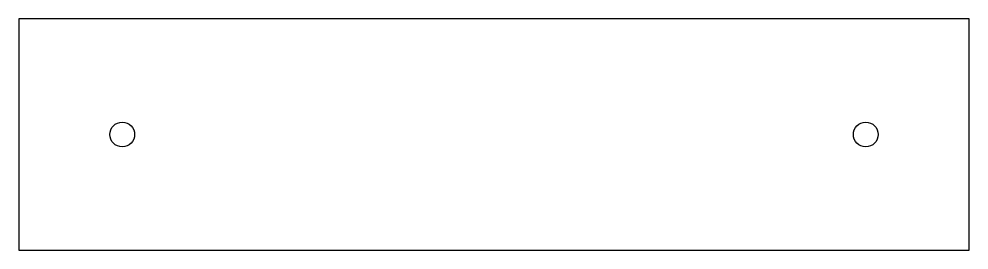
# Model space of a CAD drawing. Header units: millimetres. Extents: x 0 to 115, y 0 to 28.
import ezdxf

# ---------------------------------------------------------------- set-up
doc = ezdxf.new("R2010")
doc.units = ezdxf.units.MM

msp = doc.modelspace()

# ---------------------------------------------------------------- linework, layer by layer
msp.add_lwpolyline([(115, 28), (0, 28), (0, 0), (115, 0)], close=True)
for centre in [(12.5, 14), (102.5, 14)]:
    msp.add_circle(centre, 1.5)

doc.saveas('drawing.dxf')
